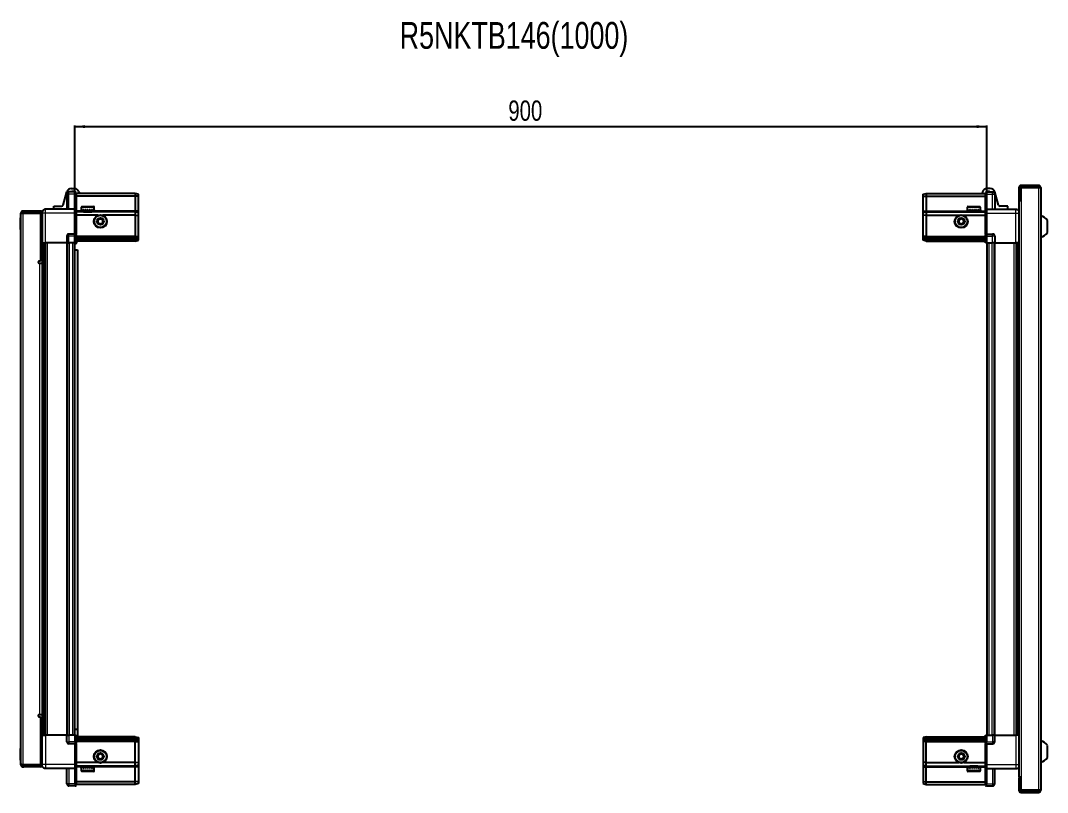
# Model space of a CAD drawing. Header units: millimetres. Extents: x 1256 to 5625, y -75 to 1909.
# Drawn here: x 3003 to 4016, y 1148 to 1909 of the extents above; entities that cross this region are included whole.
import ezdxf

# ---------------------------------------------------------------- set-up
doc = ezdxf.new("R2010")
doc.units = ezdxf.units.MM
doc.layers.add('FORMAT', color=7, linetype='Continuous')
doc.styles.add('SLDTEXTSTYLE0', font='TXT', dxfattribs={"width": 0.75})
doc.dimstyles.new('SLDDIMSTYLE0', dxfattribs={"dimtxt": 20, "dimasz": 10, "dimexe": 0, "dimexo": 0.0625, "dimgap": 5, "dimtad": 2, "dimdec": 1, "dimrnd": 1e-09, "dimzin": 12, "dimdsep": 46, "dimtxsty": 'SLDTEXTSTYLE0', "dimsah": 1, "dimcen": 0.09, "dimadec": 0, "dimazin": 3, "dimtfac": 1, "dimtofl": 0, "dimtmove": 0, "dimatfit": 3, "dimfxl": 0, "dimfrac": 2, "dimtolj": 1, "dimtzin": 12, "dimarcsym": 0})

# ---------------------------------------------------------------- blocks, each defined once
blk = doc.blocks.new('_D_5')
at = {"layer": 'FORMAT'}
for p, q in [((3056.5, 1690.1), (3056.5, 1805.6)), ((3056.5, 1804.6), (3956.5, 1804.6)), ((3956.5, 1690.1), (3956.5, 1805.6))]:
    blk.add_line(p, q, dxfattribs=at)
for points in [[(3056.5, 1804.6), (3066.5, 1803.1), (3066.5, 1806.1)], [(3956.5, 1804.6), (3946.5, 1806.1), (3946.5, 1803.1)]]:
    blk.add_solid(points, dxfattribs=at)
at = {"layer": 'FORMAT', "insert": (3484.3, 1830.4), "char_height": 20, "attachment_point": 1, "style": 'SLDTEXTSTYLE0'}
blk.add_mtext('900', dxfattribs=at)

msp = doc.modelspace()

# ---------------------------------------------------------------- linework, layer by layer
at = {"color": 7, "linetype": 'Continuous', "lineweight": 25}
for p, q in [((3052.93, 1743.6), (3056.15, 1743.6)), ((3960, 1743.6), (3956.77, 1743.6)), ((3988.31, 1744.5), (3988.31, 1732.1)), ((3989.81, 1744.5), (3989.81, 1732.1)), ((3990.31, 1744.5), (4007.71, 1744.5)), ((3990.31, 1731.6), (3990.31, 1744.5)), ((4007.71, 1746.6), (3990.41, 1746.6)), ((4007.71, 1745.1), (3990.41, 1745.1)), ((4007.71, 1745.1), (4007.71, 1746.6)), ((4007.71, 1744.5), (4009.81, 1744.5)), ((4009.81, 1744.5), (4009.81, 1149.7)), ((3044.83, 1727.19), (3048.6, 1740.34)), ((3048.61, 1738.1), (3048.61, 1723.1)), ((3056.61, 1740.1), (3050.61, 1740.1)), ((3056.61, 1740.1), (3056.95, 1740.1)), ((3056.61, 1740.1), (3056.61, 1738.1)), ((3056.61, 1723.3), (3056.61, 1738.1)), ((3056.61, 1723.3), (3056.61, 1738.1)), ((3057.81, 1739.6), (3056.95, 1740.1)), ((3057.81, 1738.1), (3057.81, 1739.6)), ((3116.11, 1738.6), (3057.81, 1738.6)), ((3057.81, 1738.1), (3057.81, 1723.3)), ((3116.11, 1736.1), (3057.81, 1736.1)), ((3060.48, 1740.34), (3060.98, 1738.6)), ((3116.11, 1738.6), (3116.11, 1736.1)), ((3119.11, 1737.8), (3116.11, 1738.6)), ((3116.11, 1736.1), (3116.11, 1721.6)), ((3119.11, 1735.95), (3116.11, 1736.1)), ((3119.11, 1735.95), (3119.11, 1737.8)), ((3119.11, 1721.6), (3119.11, 1735.95)), ((3893.81, 1737.8), (3896.81, 1738.6)), ((3893.81, 1735.95), (3893.81, 1737.8)), ((3893.81, 1735.95), (3896.81, 1736.1)), ((3893.81, 1721.6), (3893.81, 1735.95)), ((3896.81, 1738.6), (3896.81, 1736.1)), ((3896.81, 1738.6), (3955.11, 1738.6)), ((3896.81, 1736.1), (3896.81, 1721.6)), ((3896.81, 1736.1), (3955.11, 1736.1)), ((3952.44, 1740.34), (3951.95, 1738.6)), ((3955.98, 1740.1), (3955.11, 1739.6)), ((3955.11, 1739.6), (3955.11, 1738.1)), ((3955.11, 1723.3), (3955.11, 1738.1)), ((3956.31, 1740.1), (3955.98, 1740.1)), ((3956.31, 1738.1), (3956.31, 1740.1)), ((3956.31, 1740.1), (3962.31, 1740.1)), ((3956.31, 1738.1), (3956.31, 1723.3)), ((3964.31, 1738.1), (3964.31, 1723.1)), ((3968.09, 1727.19), (3964.32, 1740.34)), ((3035.66, 1723.1), (3035.66, 1726.1)), ((3035.66, 1726.1), (3043.39, 1726.1)), ((3056.61, 1723.1), (3056.61, 1723.3)), ((3057.81, 1723.3), (3057.81, 1723.1)), ((3062.61, 1725), (3062.61, 1722.6)), ((3063.41, 1725.8), (3070.58, 1725.8)), ((3070.58, 1725.8), (3074.81, 1725.8)), ((3075.61, 1722.6), (3075.61, 1725)), ((3937.31, 1725), (3937.31, 1722.1)), ((3938.11, 1725.8), (3949.51, 1725.8)), ((3950.31, 1722.1), (3950.31, 1725)), ((3955.11, 1723.1), (3955.11, 1723.3)), ((3956.31, 1723.3), (3956.31, 1723.1)), ((3977.26, 1726.1), (3969.53, 1726.1)), ((3977.26, 1723.1), (3977.26, 1726.1)), ((3988.21, 1731.6), (3988.21, 1162.6)), ((3988.21, 1731.6), (3990.31, 1731.6)), ((3988.31, 1732.1), (3989.81, 1732.1)), ((3003.11, 1714.74), (3002.81, 1714.74)), ((3002.81, 1703.17), (3002.81, 1714.74)), ((3004.61, 1719.25), (3003.11, 1719.25)), ((3003.11, 1718.75), (3003.11, 1719.25)), ((3003.11, 1175.45), (3003.11, 1718.75)), ((3005.21, 1719.85), (3005.21, 1721.35)), ((3005.21, 1721.35), (3006.11, 1721.35)), ((3005.21, 1719.85), (3006.11, 1719.85)), ((3005.21, 1719.35), (3022.61, 1719.35)), ((3006.11, 1719.85), (3006.11, 1721.35)), ((3006.11, 1721.35), (3022.61, 1721.35)), ((3006.11, 1719.85), (3022.61, 1719.85)), ((3022.61, 1719.85), (3022.61, 1721.35)), ((3024.11, 1719.35), (3022.61, 1719.35)), ((3022.61, 1719.35), (3022.61, 1671.85)), ((3024.11, 1719.1), (3024.11, 1690.1)), ((3056.61, 1723.1), (3027.61, 1723.1)), ((3056.61, 1723.1), (3057.81, 1723.1)), ((3056.61, 1719.1), (3056.61, 1723.1)), ((3056.61, 1698.8), (3056.61, 1719.1)), ((3057.81, 1723.1), (3057.81, 1719.1)), ((3116.11, 1720.6), (3057.81, 1720.6)), ((3057.81, 1719.1), (3057.81, 1698.8)), ((3079.11, 1717.1), (3057.81, 1717.1)), ((3062.61, 1722.6), (3062.61, 1722.1)), ((3062.61, 1722.1), (3062.75, 1722.1)), ((3062.94, 1722.6), (3062.75, 1722.6)), ((3062.75, 1722.6), (3062.75, 1722.1)), ((3062.75, 1722.1), (3062.94, 1722.1)), ((3062.94, 1722.6), (3062.94, 1722.1)), ((3062.94, 1722.1), (3063.46, 1722.1)), ((3063.86, 1722.6), (3063.46, 1722.6)), ((3063.46, 1722.6), (3063.46, 1722.1)), ((3063.46, 1722.1), (3063.86, 1722.1)), ((3063.86, 1722.6), (3063.86, 1722.1)), ((3063.86, 1722.1), (3064.73, 1722.1)), ((3064.71, 1722.1), (3064.71, 1722)), ((3064.71, 1722), (3073.51, 1722)), ((3065.31, 1722.6), (3064.73, 1722.6)), ((3064.73, 1722.6), (3064.73, 1722.1)), ((3064.73, 1722.1), (3065.31, 1722.1)), ((3065.11, 1721.6), (3065.8, 1721.12)), ((3065.11, 1721.6), (3070.14, 1721.6)), ((3065.8, 1721.12), (3065.11, 1720.64)), ((3065.11, 1720.64), (3065.11, 1720.6)), ((3065.11, 1720.64), (3070.14, 1720.64)), ((3065.31, 1722.6), (3065.31, 1722.1)), ((3065.31, 1722.1), (3066.43, 1722.1)), ((3065.8, 1721.12), (3069.96, 1721.12)), ((3067.12, 1722.6), (3066.43, 1722.6)), ((3066.43, 1722.6), (3066.43, 1722.1)), ((3066.43, 1722.1), (3067.12, 1722.1)), ((3067.12, 1722.6), (3067.12, 1722.1)), ((3067.12, 1722.1), (3068.39, 1722.1)), ((3069.13, 1722.6), (3068.39, 1722.6)), ((3068.39, 1722.6), (3068.39, 1722.1)), ((3068.39, 1722.1), (3068.63, 1722.1)), ((3068.63, 1722.6), (3068.63, 1722.1)), ((3069.12, 1722.6), (3069.12, 1722.1)), ((3069.12, 1722.1), (3069.13, 1722.1)), ((3069.13, 1722.6), (3069.13, 1722.1)), ((3069.13, 1722.1), (3070.43, 1722.1)), ((3069.96, 1721.12), (3072.42, 1721.12)), ((3070.14, 1721.6), (3073.11, 1721.6)), ((3070.14, 1720.64), (3073.11, 1720.64)), ((3071.14, 1722.6), (3070.43, 1722.6)), ((3070.43, 1722.6), (3070.43, 1722.1)), ((3070.48, 1722.6), (3070.48, 1722.1)), ((3070.48, 1722.1), (3071.14, 1722.1)), ((3071.14, 1722.6), (3071.14, 1722.1)), ((3071.14, 1722.1), (3072.33, 1722.1)), ((3072.95, 1722.6), (3072.33, 1722.6)), ((3072.33, 1722.6), (3072.33, 1722.1)), ((3072.33, 1722.1), (3072.95, 1722.1)), ((3072.42, 1721.12), (3073.11, 1721.6)), ((3073.11, 1720.64), (3072.42, 1721.12)), ((3072.95, 1722.6), (3072.95, 1722.1)), ((3072.95, 1722.1), (3073.92, 1722.1)), ((3073.11, 1720.6), (3073.11, 1720.64)), ((3073.51, 1722), (3073.51, 1722.1)), ((3074.38, 1722.6), (3073.92, 1722.6)), ((3073.92, 1722.6), (3073.92, 1722.1)), ((3073.92, 1722.1), (3074.38, 1722.1)), ((3074.38, 1722.6), (3074.38, 1722.1)), ((3074.38, 1722.1), (3075.03, 1722.1)), ((3075.3, 1722.6), (3075.03, 1722.6)), ((3075.03, 1722.6), (3075.03, 1722.1)), ((3075.03, 1722.1), (3075.3, 1722.1)), ((3075.3, 1722.6), (3075.3, 1722.1)), ((3075.3, 1722.1), (3075.57, 1722.1)), ((3075.61, 1722.6), (3075.57, 1722.6)), ((3075.57, 1722.6), (3075.57, 1722.1)), ((3075.57, 1722.1), (3075.61, 1722.1)), ((3075.61, 1722.6), (3075.61, 1722.1)), ((3116.11, 1717.1), (3084.11, 1717.1)), ((3116.11, 1721.6), (3116.11, 1720.6)), ((3116.11, 1720.6), (3116.11, 1717.1)), ((3119.11, 1719.8), (3116.11, 1720.6)), ((3116.11, 1717.1), (3116.11, 1696.6)), ((3116.11, 1717.1), (3119.11, 1716.77)), ((3119.11, 1719.8), (3119.11, 1721.6)), ((3119.11, 1716.77), (3119.11, 1719.8)), ((3119.11, 1696.6), (3119.11, 1716.77)), ((3893.81, 1719.8), (3893.81, 1721.6)), ((3893.81, 1719.8), (3896.81, 1720.6)), ((3893.81, 1716.77), (3893.81, 1719.8)), ((3896.81, 1717.1), (3893.81, 1716.77)), ((3893.81, 1696.6), (3893.81, 1716.77)), ((3896.81, 1721.6), (3896.81, 1720.6)), ((3896.81, 1720.6), (3896.81, 1717.1)), ((3896.81, 1720.6), (3955.11, 1720.6)), ((3896.81, 1717.1), (3896.81, 1696.6)), ((3896.81, 1717.1), (3928.81, 1717.1)), ((3933.81, 1717.1), (3955.11, 1717.1)), ((3937.31, 1722.1), (3937.35, 1722.1)), ((3937.47, 1722.6), (3937.35, 1722.6)), ((3937.35, 1722.6), (3937.35, 1722.1)), ((3937.35, 1722.1), (3937.47, 1722.1)), ((3937.47, 1722.6), (3937.47, 1722.1)), ((3937.47, 1722.1), (3937.88, 1722.1)), ((3938.22, 1722.6), (3937.88, 1722.6)), ((3937.88, 1722.6), (3937.88, 1722.1)), ((3937.88, 1722.1), (3938.22, 1722.1)), ((3938.22, 1722.6), (3938.22, 1722.1)), ((3938.22, 1722.1), (3938.99, 1722.1)), ((3939.52, 1722.6), (3938.99, 1722.6)), ((3938.99, 1722.6), (3938.99, 1722.1)), ((3938.99, 1722.1), (3939.52, 1722.1)), ((3939.41, 1722.1), (3939.41, 1722)), ((3939.41, 1722), (3948.21, 1722)), ((3939.52, 1722.6), (3939.52, 1722.1)), ((3939.52, 1722.1), (3940.57, 1722.1)), ((3939.81, 1721.6), (3940.5, 1721.12)), ((3939.81, 1721.6), (3947.81, 1721.6)), ((3940.5, 1721.12), (3939.81, 1720.64)), ((3939.81, 1720.64), (3939.81, 1720.6)), ((3939.81, 1720.64), (3947.81, 1720.64)), ((3940.5, 1721.12), (3947.12, 1721.12)), ((3941.23, 1722.6), (3940.57, 1722.6)), ((3940.57, 1722.6), (3940.57, 1722.1)), ((3940.57, 1722.1), (3941.23, 1722.1)), ((3941.23, 1722.6), (3941.23, 1722.1)), ((3941.23, 1722.1), (3942.47, 1722.1)), ((3943.2, 1722.6), (3942.47, 1722.6)), ((3942.47, 1722.6), (3942.47, 1722.1)), ((3942.47, 1722.1), (3942.91, 1722.1)), ((3942.91, 1722.6), (3942.91, 1722.1)), ((3943.2, 1722.6), (3943.2, 1722.1)), ((3943.2, 1722.1), (3944.5, 1722.1)), ((3945.23, 1722.6), (3944.5, 1722.6)), ((3944.5, 1722.6), (3944.5, 1722.1)), ((3944.77, 1722.6), (3944.77, 1722.1)), ((3944.77, 1722.1), (3945.23, 1722.1)), ((3945.23, 1722.6), (3945.23, 1722.1)), ((3945.23, 1722.1), (3946.47, 1722.1)), ((3947.12, 1722.6), (3946.47, 1722.6)), ((3946.47, 1722.6), (3946.47, 1722.1)), ((3946.47, 1722.1), (3947.12, 1722.1)), ((3947.12, 1722.6), (3947.12, 1722.1)), ((3947.12, 1722.1), (3948.17, 1722.1)), ((3947.12, 1721.12), (3947.81, 1721.6)), ((3947.81, 1720.64), (3947.12, 1721.12)), ((3947.81, 1720.6), (3947.81, 1720.64)), ((3948.69, 1722.6), (3948.17, 1722.6)), ((3948.17, 1722.6), (3948.17, 1722.1)), ((3948.17, 1722.1), (3948.69, 1722.1)), ((3948.21, 1722), (3948.21, 1722.1)), ((3948.69, 1722.6), (3948.69, 1722.1)), ((3948.69, 1722.1), (3949.45, 1722.1)), ((3949.78, 1722.6), (3949.45, 1722.6)), ((3949.45, 1722.6), (3949.45, 1722.1)), ((3949.45, 1722.1), (3949.78, 1722.1)), ((3949.78, 1722.6), (3949.78, 1722.1)), ((3949.78, 1722.1), (3950.17, 1722.1)), ((3950.28, 1722.6), (3950.17, 1722.6)), ((3950.17, 1722.6), (3950.17, 1722.1)), ((3950.17, 1722.1), (3950.28, 1722.1)), ((3950.28, 1722.6), (3950.28, 1722.1)), ((3950.28, 1722.1), (3950.31, 1722.1)), ((3956.31, 1723.1), (3955.11, 1723.1)), ((3955.11, 1719.1), (3955.11, 1723.1)), ((3955.11, 1698.8), (3955.11, 1719.1)), ((3956.31, 1723.1), (3956.31, 1719.1)), ((3956.31, 1723.1), (3985.31, 1723.1)), ((3956.31, 1719.1), (3956.31, 1698.8)), ((3002.81, 1703.17), (3003.11, 1703.17)), ((4016.41, 1700.1), (4016.41, 1712.1)), ((3022.61, 1692.85), (3024.11, 1692.85)), ((3048.61, 1696.6), (3048.61, 1690.1)), ((3056.61, 1698.6), (3050.61, 1698.6)), ((3056.61, 1698.6), (3056.61, 1698.8)), ((3056.61, 1698.6), (3056.61, 1696.6)), ((3056.61, 1698.6), (3057.81, 1698.6)), ((3056.61, 1690.1), (3056.61, 1696.6)), ((3056.61, 1690.1), (3056.61, 1696.6)), ((3056.95, 1690.1), (3056.95, 1696.6)), ((3057.81, 1698.8), (3057.81, 1698.6)), ((3057.81, 1697.93), (3057.81, 1698.6)), ((3057.81, 1697.93), (3057.81, 1690.1)), ((3116.11, 1695.6), (3057.81, 1695.6)), ((3116.11, 1694.6), (3057.81, 1694.6)), ((3116.11, 1693.1), (3057.81, 1693.1)), ((3116.11, 1696.6), (3116.11, 1695.6)), ((3116.11, 1695.6), (3116.11, 1694.6)), ((3116.11, 1695.6), (3119.11, 1694.8)), ((3116.11, 1694.6), (3116.11, 1693.1)), ((3116.11, 1694.6), (3119.11, 1694.06)), ((3116.11, 1693.1), (3119.11, 1693.56)), ((3116.11, 1693.1), (3116.11, 1691.6)), ((3119.11, 1694.8), (3119.11, 1696.6)), ((3119.11, 1694.06), (3119.11, 1694.8)), ((3119.11, 1693.56), (3119.11, 1694.06)), ((3119.11, 1692.41), (3119.11, 1693.56)), ((3893.81, 1694.8), (3893.81, 1696.6)), ((3896.81, 1695.6), (3893.81, 1694.8)), ((3893.81, 1694.06), (3893.81, 1694.8)), ((3896.81, 1694.6), (3893.81, 1694.06)), ((3893.81, 1693.56), (3893.81, 1694.06)), ((3896.81, 1693.1), (3893.81, 1693.56)), ((3893.81, 1692.41), (3893.81, 1693.56)), ((3896.81, 1696.6), (3896.81, 1695.6)), ((3896.81, 1695.6), (3896.81, 1694.6)), ((3896.81, 1695.6), (3955.11, 1695.6)), ((3896.81, 1694.6), (3955.11, 1694.6)), ((3896.81, 1694.6), (3896.81, 1693.1)), ((3896.81, 1693.1), (3955.11, 1693.1)), ((3896.81, 1693.1), (3896.81, 1691.6)), ((3955.11, 1698.6), (3955.11, 1698.8)), ((3956.31, 1698.6), (3955.11, 1698.6)), ((3955.11, 1698.6), (3955.11, 1697.93)), ((3955.11, 1690.1), (3955.11, 1697.93)), ((3955.98, 1696.6), (3955.98, 1690.1)), ((3956.31, 1698.8), (3956.31, 1698.6)), ((3956.31, 1696.6), (3956.31, 1698.6)), ((3956.31, 1696.6), (3956.31, 1698.6)), ((3956.31, 1698.6), (3962.31, 1698.6)), ((3956.31, 1696.6), (3956.31, 1690.1)), ((3964.31, 1696.6), (3964.31, 1690.1)), ((3024.11, 1690.1), (3022.61, 1690.1)), ((3024.76, 1204.1), (3024.76, 1690.1)), ((3026.55, 1690.1), (3026.55, 1204.1)), ((3026.59, 1690.1), (3026.59, 1204.1)), ((3048.61, 1690.1), (3027.61, 1690.1)), ((3048.61, 1690.1), (3050.61, 1690.1)), ((3049.26, 1204.1), (3049.26, 1690.1)), ((3056.61, 1690.1), (3050.61, 1690.1)), ((3056.46, 1204.1), (3056.46, 1690.1)), ((3056.46, 1683.1), (3058.96, 1683.1)), ((3056.61, 1690.1), (3056.95, 1690.1)), ((3056.61, 1690.1), (3056.61, 1690.1)), ((3057.81, 1690.1), (3056.95, 1690.1)), ((3056.95, 1690.1), (3056.95, 1690.1)), ((3116.11, 1691.6), (3057.81, 1691.6)), ((3058.96, 1683.1), (3058.96, 1209.6)), ((3116.11, 1691.6), (3119.11, 1692.41)), ((3896.81, 1691.6), (3893.81, 1692.41)), ((3896.81, 1691.6), (3955.11, 1691.6)), ((3955.98, 1690.1), (3955.11, 1690.1)), ((3956.31, 1690.1), (3955.98, 1690.1)), ((3956.31, 1690.1), (3962.31, 1690.1)), ((3956.46, 1690.1), (3956.46, 1204.1)), ((3964.31, 1690.1), (3962.31, 1690.1)), ((3963.66, 1690.1), (3963.66, 1204.1)), ((3964.31, 1690.1), (3985.31, 1690.1)), ((3986.33, 1204.1), (3986.33, 1690.1)), ((3986.37, 1204.1), (3986.37, 1690.1)), ((3988.16, 1690.1), (3988.16, 1204.1)), ((3022.61, 1671.85), (3021.26, 1671.85)), ((3021.26, 1669.85), (3022.01, 1669.85)), ((3022.01, 1669.85), (3024.11, 1669.85)), ((3024.11, 1669.85), (3024.11, 1224.35)), ((3022.01, 1224.35), (3021.26, 1224.35)), ((3021.26, 1222.35), (3022.61, 1222.35)), ((3024.11, 1224.35), (3022.01, 1224.35)), ((3022.61, 1222.35), (3022.61, 1174.85)), ((3058.96, 1209.6), (3056.46, 1209.6)), ((3058.96, 1209.6), (3058.96, 1202.6)), ((3024.11, 1204.1), (3022.61, 1204.1)), ((3024.11, 1201.35), (3022.61, 1201.35)), ((3024.11, 1175.1), (3024.11, 1204.1)), ((3048.61, 1204.1), (3027.61, 1204.1)), ((3048.61, 1197.6), (3048.61, 1204.1)), ((3048.61, 1204.1), (3050.61, 1204.1)), ((3056.61, 1204.1), (3050.61, 1204.1)), ((3056.61, 1204.1), (3056.95, 1204.1)), ((3056.61, 1197.6), (3056.61, 1204.1)), ((3056.61, 1197.6), (3056.61, 1195.6)), ((3056.61, 1197.6), (3056.61, 1195.6)), ((3056.95, 1197.6), (3056.95, 1204.1)), ((3056.95, 1204.1), (3057.81, 1204.1)), ((3057.81, 1204.1), (3057.81, 1196.28)), ((3116.11, 1202.6), (3057.81, 1202.6)), ((3116.11, 1201.1), (3057.81, 1201.1)), ((3116.11, 1199.6), (3057.81, 1199.6)), ((3116.11, 1198.6), (3057.81, 1198.6)), ((3057.81, 1195.6), (3057.81, 1196.28)), ((3116.11, 1201.1), (3116.11, 1202.6)), ((3116.11, 1202.6), (3119.11, 1201.8)), ((3116.11, 1199.6), (3116.11, 1201.1)), ((3116.11, 1201.1), (3119.11, 1200.65)), ((3116.11, 1199.6), (3119.11, 1200.15)), ((3116.11, 1198.6), (3116.11, 1199.6)), ((3116.11, 1198.6), (3119.11, 1199.41)), ((3116.11, 1197.6), (3116.11, 1198.6)), ((3116.11, 1177.1), (3116.11, 1197.6)), ((3119.11, 1201.8), (3119.11, 1200.65)), ((3119.11, 1200.65), (3119.11, 1200.15)), ((3119.11, 1200.15), (3119.11, 1199.41)), ((3119.11, 1199.41), (3119.11, 1197.6)), ((3119.11, 1197.6), (3119.11, 1177.44)), ((3896.81, 1202.6), (3893.81, 1201.8)), ((3893.81, 1201.8), (3893.81, 1200.65)), ((3896.81, 1201.1), (3893.81, 1200.65)), ((3893.81, 1200.65), (3893.81, 1200.15)), ((3896.81, 1199.6), (3893.81, 1200.15)), ((3893.81, 1200.15), (3893.81, 1199.41)), ((3896.81, 1198.6), (3893.81, 1199.41)), ((3893.81, 1199.41), (3893.81, 1197.6)), ((3893.81, 1197.6), (3893.81, 1177.44)), ((3896.81, 1201.1), (3896.81, 1202.6)), ((3896.81, 1202.6), (3955.11, 1202.6)), ((3896.81, 1199.6), (3896.81, 1201.1)), ((3896.81, 1201.1), (3955.11, 1201.1)), ((3896.81, 1199.6), (3955.11, 1199.6)), ((3896.81, 1198.6), (3896.81, 1199.6)), ((3896.81, 1198.6), (3955.11, 1198.6)), ((3896.81, 1197.6), (3896.81, 1198.6)), ((3896.81, 1177.1), (3896.81, 1197.6)), ((3955.11, 1196.28), (3955.11, 1204.1)), ((3955.11, 1204.1), (3955.98, 1204.1)), ((3955.11, 1196.28), (3955.11, 1195.6)), ((3955.98, 1204.1), (3955.98, 1204.1)), ((3955.98, 1204.1), (3955.98, 1197.6)), ((3956.31, 1204.1), (3955.98, 1204.1)), ((3956.31, 1204.1), (3956.31, 1197.6)), ((3956.31, 1204.1), (3956.31, 1204.1)), ((3956.31, 1204.1), (3962.31, 1204.1)), ((3956.31, 1204.1), (3956.31, 1197.6)), ((3956.31, 1195.6), (3956.31, 1197.6)), ((3964.31, 1204.1), (3962.31, 1204.1)), ((3964.31, 1197.6), (3964.31, 1204.1)), ((3964.31, 1204.1), (3985.31, 1204.1)), ((3003.11, 1191.04), (3002.81, 1191.04)), ((3002.81, 1181.36), (3002.81, 1191.04)), ((3056.61, 1195.6), (3050.61, 1195.6)), ((3056.61, 1195.6), (3057.81, 1195.6)), ((3056.61, 1195.4), (3056.61, 1195.6)), ((3056.61, 1175.1), (3056.61, 1195.4)), ((3057.81, 1195.6), (3057.81, 1195.4)), ((3057.81, 1195.4), (3057.81, 1175.1)), ((3956.31, 1195.6), (3955.11, 1195.6)), ((3955.11, 1195.4), (3955.11, 1195.6)), ((3955.11, 1175.1), (3955.11, 1195.4)), ((3956.31, 1195.6), (3956.31, 1195.4)), ((3956.31, 1195.6), (3962.31, 1195.6)), ((3956.31, 1195.4), (3956.31, 1175.1)), ((4016.41, 1182.1), (4016.41, 1194.1)), ((3002.81, 1179.47), (3002.81, 1181.36)), ((3002.81, 1179.47), (3003.11, 1179.47)), ((3079.11, 1177.1), (3057.81, 1177.1)), ((3116.11, 1177.1), (3084.11, 1177.1)), ((3116.11, 1177.1), (3119.11, 1177.44)), ((3116.11, 1173.6), (3116.11, 1177.1)), ((3119.11, 1177.44), (3119.11, 1174.41)), ((3896.81, 1177.1), (3893.81, 1177.44)), ((3893.81, 1177.44), (3893.81, 1174.41)), ((3896.81, 1177.1), (3928.81, 1177.1)), ((3896.81, 1173.6), (3896.81, 1177.1)), ((3933.81, 1177.1), (3955.11, 1177.1)), ((3003.11, 1174.95), (3003.11, 1175.45)), ((3004.61, 1174.95), (3003.11, 1174.95)), ((3022.61, 1174.85), (3005.21, 1174.85)), ((3005.21, 1174.35), (3005.21, 1172.85)), ((3005.21, 1174.35), (3006.11, 1174.35)), ((3005.21, 1172.85), (3006.11, 1172.85)), ((3006.11, 1174.35), (3006.11, 1172.85)), ((3022.61, 1174.35), (3006.11, 1174.35)), ((3022.61, 1172.85), (3006.11, 1172.85)), ((3022.61, 1174.85), (3024.11, 1174.85)), ((3022.61, 1174.35), (3022.61, 1172.85)), ((3056.61, 1171.1), (3027.61, 1171.1)), ((3048.61, 1156.1), (3048.61, 1171.1)), ((3056.61, 1171.1), (3056.61, 1175.1)), ((3056.61, 1171.1), (3057.81, 1171.1)), ((3056.61, 1170.9), (3056.61, 1171.1)), ((3056.61, 1156.1), (3056.61, 1170.9)), ((3057.81, 1175.1), (3057.81, 1171.1)), ((3116.11, 1173.6), (3057.81, 1173.6)), ((3057.81, 1171.1), (3057.81, 1170.9)), ((3057.81, 1170.9), (3057.81, 1156.1)), ((3062.61, 1172.1), (3062.61, 1169.2)), ((3062.71, 1172.1), (3062.61, 1172.1)), ((3062.71, 1171.6), (3062.71, 1172.1)), ((3062.87, 1172.1), (3062.71, 1172.1)), ((3062.71, 1171.6), (3062.87, 1171.6)), ((3062.87, 1171.6), (3062.87, 1172.1)), ((3063.36, 1172.1), (3062.87, 1172.1)), ((3063.36, 1171.6), (3063.36, 1172.1)), ((3063.75, 1172.1), (3063.36, 1172.1)), ((3063.36, 1171.6), (3063.75, 1171.6)), ((3063.56, 1168.4), (3063.41, 1168.4)), ((3074.81, 1168.4), (3063.56, 1168.4)), ((3063.75, 1171.6), (3063.75, 1172.1)), ((3064.58, 1172.1), (3063.75, 1172.1)), ((3064.58, 1171.6), (3064.58, 1172.1)), ((3065.14, 1172.1), (3064.58, 1172.1)), ((3064.58, 1171.6), (3065.14, 1171.6)), ((3064.71, 1172.2), (3064.71, 1172.1)), ((3070.11, 1172.2), (3064.71, 1172.2)), ((3065.11, 1173.6), (3065.11, 1173.57)), ((3065.11, 1173.57), (3065.8, 1173.09)), ((3065.22, 1173.57), (3065.11, 1173.57)), ((3065.8, 1173.09), (3065.11, 1172.6)), ((3065.22, 1172.6), (3065.11, 1172.6)), ((3065.14, 1171.6), (3065.14, 1172.1)), ((3066.25, 1172.1), (3065.14, 1172.1)), ((3073.11, 1173.57), (3065.22, 1173.57)), ((3073.11, 1172.6), (3065.22, 1172.6)), ((3065.89, 1173.09), (3065.8, 1173.09)), ((3072.42, 1173.09), (3065.89, 1173.09)), ((3066.25, 1171.6), (3066.25, 1172.1)), ((3066.93, 1172.1), (3066.25, 1172.1)), ((3066.25, 1171.6), (3066.93, 1171.6)), ((3066.93, 1171.6), (3066.93, 1172.1)), ((3068.19, 1172.1), (3066.93, 1172.1)), ((3068.19, 1171.6), (3068.19, 1172.1)), ((3068.49, 1172.1), (3068.19, 1172.1)), ((3068.19, 1171.6), (3068.93, 1171.6)), ((3068.49, 1171.6), (3068.49, 1172.1)), ((3068.93, 1171.6), (3068.93, 1172.1)), ((3070.22, 1172.1), (3068.93, 1172.1)), ((3073.51, 1172.2), (3070.11, 1172.2)), ((3070.22, 1171.6), (3070.22, 1172.1)), ((3070.22, 1171.6), (3070.94, 1171.6)), ((3070.35, 1171.6), (3070.35, 1172.1)), ((3070.94, 1172.1), (3070.35, 1172.1)), ((3070.94, 1171.6), (3070.94, 1172.1)), ((3072.15, 1172.1), (3070.94, 1172.1)), ((3072.15, 1171.6), (3072.15, 1172.1)), ((3072.78, 1172.1), (3072.15, 1172.1)), ((3072.15, 1171.6), (3072.78, 1171.6)), ((3072.42, 1173.09), (3073.11, 1173.57)), ((3073.11, 1172.6), (3072.42, 1173.09)), ((3072.78, 1171.6), (3072.78, 1172.1)), ((3073.78, 1172.1), (3072.78, 1172.1)), ((3073.11, 1173.57), (3073.11, 1173.6)), ((3073.51, 1172.1), (3073.51, 1172.2)), ((3073.78, 1171.6), (3073.78, 1172.1)), ((3074.26, 1172.1), (3073.78, 1172.1)), ((3073.78, 1171.6), (3074.26, 1171.6)), ((3074.26, 1171.6), (3074.26, 1172.1)), ((3074.95, 1172.1), (3074.26, 1172.1)), ((3074.95, 1171.6), (3074.95, 1172.1)), ((3075.23, 1172.1), (3074.95, 1172.1)), ((3074.95, 1171.6), (3075.23, 1171.6)), ((3075.23, 1171.6), (3075.23, 1172.1)), ((3075.55, 1172.1), (3075.23, 1172.1)), ((3075.55, 1171.6), (3075.55, 1172.1)), ((3075.61, 1172.1), (3075.55, 1172.1)), ((3075.55, 1171.6), (3075.61, 1171.6)), ((3075.61, 1169.2), (3075.61, 1172.1)), ((3075.61, 1171.6), (3075.61, 1172.1)), ((3075.61, 1172.1), (3075.61, 1172.1)), ((3119.11, 1174.41), (3116.11, 1173.6)), ((3116.11, 1172.6), (3116.11, 1173.6)), ((3116.11, 1158.1), (3116.11, 1172.6)), ((3119.11, 1174.41), (3119.11, 1172.6)), ((3119.11, 1172.6), (3119.11, 1158.26)), ((3893.81, 1174.41), (3896.81, 1173.6)), ((3893.81, 1174.41), (3893.81, 1172.6)), ((3893.81, 1172.6), (3893.81, 1158.26)), ((3896.81, 1173.6), (3955.11, 1173.6)), ((3896.81, 1172.6), (3896.81, 1173.6)), ((3896.81, 1158.1), (3896.81, 1172.6)), ((3937.31, 1172.1), (3937.31, 1169.2)), ((3937.33, 1172.1), (3937.31, 1172.1)), ((3937.33, 1171.6), (3937.33, 1172.1)), ((3937.43, 1172.1), (3937.33, 1172.1)), ((3937.33, 1171.6), (3937.43, 1171.6)), ((3937.43, 1171.6), (3937.43, 1172.1)), ((3937.8, 1172.1), (3937.43, 1172.1)), ((3937.8, 1171.6), (3937.8, 1172.1)), ((3938.12, 1172.1), (3937.8, 1172.1)), ((3937.8, 1171.6), (3938.12, 1171.6)), ((3949.51, 1168.4), (3938.11, 1168.4)), ((3938.12, 1171.6), (3938.12, 1172.1)), ((3938.86, 1172.1), (3938.12, 1172.1)), ((3938.86, 1171.6), (3938.86, 1172.1)), ((3939.37, 1172.1), (3938.86, 1172.1)), ((3938.86, 1171.6), (3939.37, 1171.6)), ((3939.37, 1171.6), (3939.37, 1172.1)), ((3940.4, 1172.1), (3939.37, 1172.1)), ((3939.41, 1172.2), (3939.41, 1172.1)), ((3948.21, 1172.2), (3939.41, 1172.2)), ((3939.81, 1173.6), (3939.81, 1173.57)), ((3939.81, 1173.57), (3940.5, 1173.09)), ((3947.81, 1173.57), (3939.81, 1173.57)), ((3940.5, 1173.09), (3939.81, 1172.6)), ((3947.81, 1172.6), (3939.81, 1172.6)), ((3940.4, 1171.6), (3940.4, 1172.1)), ((3941.05, 1172.1), (3940.4, 1172.1)), ((3940.4, 1171.6), (3941.05, 1171.6)), ((3947.12, 1173.09), (3940.5, 1173.09)), ((3941.05, 1171.6), (3941.05, 1172.1)), ((3942.28, 1172.1), (3941.05, 1172.1)), ((3942.28, 1171.6), (3942.28, 1172.1)), ((3942.77, 1172.1), (3942.28, 1172.1)), ((3942.28, 1171.6), (3943, 1171.6)), ((3942.77, 1171.6), (3942.77, 1172.1)), ((3943, 1171.6), (3943, 1172.1)), ((3944.3, 1172.1), (3943, 1172.1)), ((3944.3, 1171.6), (3944.3, 1172.1)), ((3944.3, 1171.6), (3945.04, 1171.6)), ((3944.64, 1171.6), (3944.64, 1172.1)), ((3945.04, 1172.1), (3944.64, 1172.1)), ((3945.04, 1171.6), (3945.04, 1172.1)), ((3946.28, 1172.1), (3945.04, 1172.1)), ((3946.28, 1171.6), (3946.28, 1172.1)), ((3946.95, 1172.1), (3946.28, 1172.1)), ((3946.28, 1171.6), (3946.95, 1171.6)), ((3946.95, 1171.6), (3946.95, 1172.1)), ((3948.02, 1172.1), (3946.95, 1172.1)), ((3947.12, 1173.09), (3947.81, 1173.57)), ((3947.81, 1172.6), (3947.12, 1173.09)), ((3947.81, 1173.57), (3947.81, 1173.6)), ((3948.02, 1171.6), (3948.02, 1172.1)), ((3948.55, 1172.1), (3948.02, 1172.1)), ((3948.02, 1171.6), (3948.55, 1171.6)), ((3948.21, 1172.1), (3948.21, 1172.2)), ((3948.55, 1171.6), (3948.55, 1172.1)), ((3949.34, 1172.1), (3948.55, 1172.1)), ((3949.34, 1171.6), (3949.34, 1172.1)), ((3949.7, 1172.1), (3949.34, 1172.1)), ((3949.34, 1171.6), (3949.7, 1171.6)), ((3949.7, 1171.6), (3949.7, 1172.1)), ((3950.13, 1172.1), (3949.7, 1172.1)), ((3950.13, 1171.6), (3950.13, 1172.1)), ((3950.26, 1172.1), (3950.13, 1172.1)), ((3950.13, 1171.6), (3950.26, 1171.6)), ((3950.26, 1171.6), (3950.26, 1172.1)), ((3950.31, 1172.1), (3950.26, 1172.1)), ((3950.31, 1169.2), (3950.31, 1172.1)), ((3955.11, 1171.1), (3955.11, 1175.1)), ((3956.31, 1171.1), (3955.11, 1171.1)), ((3955.11, 1170.9), (3955.11, 1171.1)), ((3955.11, 1156.1), (3955.11, 1170.9)), ((3956.31, 1175.1), (3956.31, 1171.1)), ((3956.31, 1171.1), (3956.31, 1170.9)), ((3956.31, 1171.1), (3985.31, 1171.1)), ((3956.31, 1170.9), (3956.31, 1156.1)), ((3956.31, 1170.9), (3956.31, 1156.1)), ((3964.31, 1156.1), (3964.31, 1171.1)), ((3056.61, 1156.1), (3056.61, 1154.1)), ((3116.11, 1158.1), (3057.81, 1158.1)), ((3057.81, 1154.6), (3057.81, 1156.1)), ((3116.11, 1155.6), (3057.81, 1155.6)), ((3119.11, 1158.26), (3116.11, 1158.1)), ((3116.11, 1155.6), (3116.11, 1158.1)), ((3119.11, 1156.41), (3116.11, 1155.6)), ((3119.11, 1158.26), (3119.11, 1156.41)), ((3893.81, 1158.26), (3896.81, 1158.1)), ((3893.81, 1158.26), (3893.81, 1156.41)), ((3893.81, 1156.41), (3896.81, 1155.6)), ((3896.81, 1158.1), (3955.11, 1158.1)), ((3896.81, 1155.6), (3896.81, 1158.1)), ((3896.81, 1155.6), (3955.11, 1155.6)), ((3955.11, 1156.1), (3955.11, 1154.6)), ((3956.31, 1154.1), (3956.31, 1156.1)), ((3990.31, 1162.6), (3988.21, 1162.6)), ((3988.31, 1162.1), (3989.81, 1162.1)), ((3988.31, 1162.1), (3988.31, 1149.7)), ((3989.81, 1162.1), (3989.81, 1149.7)), ((3990.31, 1149.7), (3990.31, 1162.6)), ((3056.61, 1154.1), (3050.61, 1154.1)), ((3056.61, 1154.1), (3056.95, 1154.1)), ((3056.61, 1154.1), (3056.95, 1154.1)), ((3056.61, 1154.1), (3056.61, 1154.1)), ((3056.95, 1154.1), (3057.81, 1154.6)), ((3056.95, 1154.1), (3057.81, 1154.6)), ((3955.11, 1154.6), (3955.98, 1154.1)), ((3956.31, 1154.1), (3955.98, 1154.1)), ((3956.31, 1154.1), (3962.31, 1154.1)), ((4007.71, 1149.7), (3990.31, 1149.7)), ((3990.41, 1149.1), (4007.71, 1149.1)), ((3990.41, 1147.6), (4007.71, 1147.6)), ((4009.81, 1149.7), (4007.71, 1149.7)), ((4007.71, 1149.1), (4007.71, 1147.6))]:
    msp.add_line(p, q, dxfattribs=at)
at = {"color": 8, "linetype": 'Continuous', "lineweight": 18}
for p, q in [((3989.81, 1744.5), (3988.31, 1744.5)), ((3990.41, 1745.1), (3990.41, 1746.6)), ((4007.71, 1744.5), (4007.71, 1149.7)), ((3050.61, 1738.1), (3048.61, 1738.1)), ((3050.61, 1738.1), (3050.61, 1740.1)), ((3050.61, 1723.1), (3050.61, 1738.1)), ((3056.61, 1738.1), (3050.61, 1738.1)), ((3056.61, 1738.1), (3057.81, 1738.1)), ((3956.31, 1738.1), (3955.11, 1738.1)), ((3956.31, 1738.1), (3962.31, 1738.1)), ((3962.31, 1738.1), (3962.31, 1740.1)), ((3962.31, 1723.1), (3962.31, 1738.1)), ((3962.31, 1738.1), (3964.31, 1738.1)), ((3056.61, 1723.3), (3057.81, 1723.3)), ((3062.61, 1725), (3070.78, 1725)), ((3070.78, 1725), (3075.61, 1725)), ((3937.31, 1725), (3950.31, 1725)), ((3955.11, 1723.3), (3956.31, 1723.3)), ((3990.31, 1731.6), (3990.31, 1162.6)), ((3005.21, 1719.35), (3005.21, 1174.85)), ((3027.61, 1690.1), (3027.61, 1719.1)), ((3056.61, 1719.1), (3027.61, 1719.1)), ((3056.61, 1719.1), (3057.81, 1719.1)), ((3065.11, 1721.6), (3057.81, 1721.6)), ((3116.11, 1721.6), (3073.11, 1721.6)), ((3119.11, 1721.6), (3116.11, 1721.6)), ((3893.81, 1721.6), (3896.81, 1721.6)), ((3896.81, 1721.6), (3939.81, 1721.6)), ((3947.81, 1721.6), (3955.11, 1721.6)), ((3956.31, 1719.1), (3955.11, 1719.1)), ((3956.31, 1719.1), (3985.31, 1719.1)), ((3985.31, 1690.1), (3985.31, 1719.1)), ((3048.61, 1696.6), (3050.61, 1696.6)), ((3050.61, 1696.6), (3050.61, 1698.6)), ((3050.61, 1690.1), (3050.61, 1696.6)), ((3056.61, 1696.6), (3050.61, 1696.6)), ((3056.61, 1698.8), (3057.81, 1698.8)), ((3056.61, 1696.6), (3056.95, 1696.6)), ((3116.11, 1696.6), (3057.81, 1696.6)), ((3116.11, 1696.6), (3119.11, 1696.6)), ((3896.81, 1696.6), (3893.81, 1696.6)), ((3896.81, 1696.6), (3955.11, 1696.6)), ((3955.11, 1698.8), (3956.31, 1698.8)), ((3956.31, 1696.6), (3955.98, 1696.6)), ((3956.31, 1696.6), (3962.31, 1696.6)), ((3962.31, 1696.6), (3962.31, 1698.6)), ((3964.31, 1696.6), (3962.31, 1696.6)), ((3962.31, 1690.1), (3962.31, 1696.6)), ((3024.11, 1669.85), (3024.11, 1690.1)), ((3025.35, 1690.1), (3025.35, 1204.1)), ((3027.79, 1204.1), (3027.79, 1690.1)), ((3029.21, 1690.1), (3029.21, 1204.1)), ((3048.61, 1204.1), (3048.61, 1690.1)), ((3051.26, 1204.1), (3051.26, 1690.1)), ((3054.46, 1204.1), (3054.46, 1690.1)), ((3056.61, 1690.1), (3056.95, 1690.1)), ((3958.46, 1690.1), (3958.46, 1204.1)), ((3961.66, 1690.1), (3961.66, 1204.1)), ((3964.31, 1690.1), (3964.31, 1204.1)), ((3983.71, 1204.1), (3983.71, 1690.1)), ((3985.13, 1690.1), (3985.13, 1204.1)), ((3987.58, 1204.1), (3987.58, 1690.1)), ((3022.01, 1224.35), (3022.01, 1669.85)), ((3024.11, 1204.1), (3024.11, 1224.35)), ((3027.61, 1204.1), (3027.61, 1175.1)), ((3048.61, 1197.6), (3050.61, 1197.6)), ((3050.61, 1204.1), (3050.61, 1197.6)), ((3050.61, 1197.6), (3050.61, 1195.6)), ((3056.61, 1197.6), (3050.61, 1197.6)), ((3056.61, 1197.6), (3056.95, 1197.6)), ((3116.11, 1197.6), (3057.81, 1197.6)), ((3116.11, 1197.6), (3119.11, 1197.6)), ((3896.81, 1197.6), (3893.81, 1197.6)), ((3896.81, 1197.6), (3955.11, 1197.6)), ((3956.31, 1204.1), (3955.98, 1204.1)), ((3956.31, 1197.6), (3955.98, 1197.6)), ((3956.31, 1197.6), (3962.31, 1197.6)), ((3962.31, 1204.1), (3962.31, 1197.6)), ((3964.31, 1197.6), (3962.31, 1197.6)), ((3962.31, 1197.6), (3962.31, 1195.6)), ((3985.31, 1204.1), (3985.31, 1175.1)), ((3057.81, 1195.4), (3056.61, 1195.4)), ((3956.31, 1195.4), (3955.11, 1195.4)), ((3056.61, 1175.1), (3027.61, 1175.1)), ((3050.61, 1171.1), (3050.61, 1156.1)), ((3056.61, 1175.1), (3057.81, 1175.1)), ((3057.81, 1170.9), (3056.61, 1170.9)), ((3065.11, 1172.6), (3057.81, 1172.6)), ((3062.78, 1169.2), (3062.61, 1169.2)), ((3075.61, 1169.2), (3062.78, 1169.2)), ((3116.11, 1172.6), (3073.11, 1172.6)), ((3119.11, 1172.6), (3116.11, 1172.6)), ((3893.81, 1172.6), (3896.81, 1172.6)), ((3896.81, 1172.6), (3939.81, 1172.6)), ((3950.31, 1169.2), (3937.31, 1169.2)), ((3947.81, 1172.6), (3955.11, 1172.6)), ((3956.31, 1175.1), (3955.11, 1175.1)), ((3956.31, 1170.9), (3955.11, 1170.9)), ((3956.31, 1175.1), (3985.31, 1175.1)), ((3962.31, 1171.1), (3962.31, 1156.1)), ((3050.61, 1156.1), (3048.61, 1156.1)), ((3056.61, 1156.1), (3050.61, 1156.1)), ((3050.61, 1156.1), (3050.61, 1154.1)), ((3056.61, 1156.1), (3057.81, 1156.1)), ((3956.31, 1156.1), (3955.11, 1156.1)), ((3956.31, 1156.1), (3962.31, 1156.1)), ((3962.31, 1156.1), (3964.31, 1156.1)), ((3962.31, 1156.1), (3962.31, 1154.1)), ((3989.81, 1149.7), (3988.31, 1149.7)), ((3990.41, 1149.1), (3990.41, 1147.6))]:
    msp.add_line(p, q, dxfattribs=at)
at = {"color": 7, "linetype": 'Continuous', "lineweight": 25}
for centre, radius in [((3081.61, 1711.1), 6.5), ((3081.61, 1711.1), 3.46), ((3931.31, 1711.1), 6.5), ((3931.31, 1711.1), 3.46), ((3081.61, 1183.1), 6.5), ((3081.61, 1183.1), 3.46), ((3931.31, 1183.1), 6.5), ((3931.31, 1183.1), 3.46)]:
    msp.add_circle(centre, radius, dxfattribs=at)
at = {"color": 8, "linetype": 'Continuous', "lineweight": 18}
for centre in [(3081.61, 1711.1), (3931.31, 1711.1), (3081.61, 1183.1), (3931.31, 1183.1)]:
    msp.add_circle(centre, 5.7, dxfattribs=at)
at = {"color": 7, "linetype": 'Continuous', "lineweight": 25}
for centre, radius, start, end in [((3052.93, 1739.1), 4.5, 90, 164), ((3056.15, 1739.1), 4.5, 16, 90), ((3956.77, 1739.1), 4.5, 90, 164), ((3960, 1739.1), 4.5, 16, 90), ((3990.41, 1744.5), 2.1, 90, 180), ((3990.41, 1744.5), 0.6, 90, 180), ((4007.71, 1744.5), 2.1, 0, 90), ((4007.71, 1744.5), 0.6, 0, 90), ((3050.61, 1738.1), 2, 90, 180), ((3054.56, 1738.7), 1.9, 47.4631, 132.5369), ((3958.36, 1738.7), 1.9, 47.4631, 132.5369), ((3962.31, 1738.1), 2, 0, 90), ((3043.39, 1727.6), 1.5, 270, 344), ((3063.41, 1725), 0.8, 90, 180), ((3074.81, 1725), 0.8, 0, 90), ((3938.11, 1725), 0.8, 90, 180), ((3949.51, 1725), 0.8, 0, 90), ((3969.53, 1727.6), 1.5, 196, 270), ((3005.11, 1718.85), 0.5, 90, 117.7907), ((3022.51, 1719.25), 0.6, 9.59407, 90), ((3022.51, 1719.25), 2.1, 32.2369, 87.2706), ((3064.71, 1721.6), 0.4, 0, 90), ((3073.51, 1721.6), 0.4, 90, 180), ((3081.61, 1711.1), 2.5, 101.00659, 161.00659), ((3081.61, 1711.1), 2.5, 41.00659, 101.00659), ((3931.31, 1711.1), 2.5, 120.74103, 180.74103), ((3931.31, 1711.1), 2.5, 60.74103, 120.74103), ((3931.31, 1711.1), 2.5, 0.74103, 60.74103), ((3939.41, 1721.6), 0.4, 0, 90), ((3948.21, 1721.6), 0.4, 90, 180), ((4006.79, 1705.08), 11.91, 36.1266, 75.29965), ((3081.61, 1711.1), 2.5, 161.00659, 221.00659), ((3081.61, 1711.1), 2.5, 221.00659, 281.00659), ((3081.61, 1711.1), 2.5, 281.00659, 341.00659), ((3081.61, 1711.1), 2.5, 341.00659, 41.00659), ((3931.31, 1711.1), 2.5, 180.74103, 240.74103), ((3931.31, 1711.1), 2.5, 240.74103, 300.74103), ((3931.31, 1711.1), 2.5, 300.74103, 0.74103), ((3050.61, 1696.6), 2, 90, 180), ((3962.31, 1696.6), 2, 0, 90), ((4006.79, 1707.13), 11.91, 284.70035, 323.8734), ((3053.96, 1692.75), 5, 300, 346.70293), ((3021.26, 1670.85), 1, 90, 270), ((3021.26, 1223.35), 1, 90, 270), ((3050.61, 1197.6), 2, 180, 270), ((3962.31, 1197.6), 2, 270, 0), ((4006.79, 1187.08), 11.91, 36.1266, 75.29965), ((3081.61, 1183.1), 2.5, 127.98423, 187.98423), ((3081.61, 1183.1), 2.5, 187.98423, 247.98423), ((3081.61, 1183.1), 2.5, 67.98423, 127.98423), ((3081.61, 1183.1), 2.5, 247.98423, 307.98423), ((3081.61, 1183.1), 2.5, 7.98423, 67.98423), ((3081.61, 1183.1), 2.5, 307.98423, 7.98423), ((3931.31, 1183.1), 2.5, 155.91157, 215.91157), ((3931.31, 1183.1), 2.5, 95.91157, 155.91157), ((3931.31, 1183.1), 2.5, 215.91157, 275.91157), ((3931.31, 1183.1), 2.5, 35.91157, 95.91157), ((3931.31, 1183.1), 2.5, 275.91157, 335.91157), ((3931.31, 1183.1), 2.5, 335.91157, 35.91157), ((4006.79, 1189.13), 11.91, 284.70035, 323.8734), ((3005.11, 1175.35), 0.5, 243.58436, 270), ((3022.51, 1174.95), 0.6, 270, 350.40593), ((3022.51, 1174.95), 2.1, 272.7294, 327.8305), ((3063.41, 1169.2), 0.8, 180, 270), ((3064.71, 1172.6), 0.4, 270, 0), ((3073.51, 1172.6), 0.4, 180, 270), ((3074.81, 1169.2), 0.8, 270, 0), ((3938.11, 1169.2), 0.8, 180, 270), ((3939.41, 1172.6), 0.4, 270, 360), ((3948.21, 1172.6), 0.4, 180, 270), ((3949.51, 1169.2), 0.8, 270, 0), ((3050.61, 1156.1), 2, 180, 270), ((3962.31, 1156.1), 2, 270, 0), ((3990.41, 1149.7), 2.1, 180, 270), ((3990.41, 1149.7), 0.6, 180, 270), ((4007.71, 1149.7), 2.1, 270, 0), ((4007.71, 1149.7), 0.6, 270, 0)]:
    msp.add_arc(centre, radius, start, end, dxfattribs=at)
for centre, start_param, end_param in [((3060.41, 1696.6), 2.4188584, 3.1415927), ((3952.51, 1696.6), 0, 0.7227342), ((3060.41, 1197.6), 3.1415927, 3.8643269), ((3952.51, 1197.6), 5.5604511, 6.2831853)]:
    msp.add_ellipse(centre, major_axis=(3.46, 0), ratio=0.5773503, start_param=start_param, end_param=end_param, dxfattribs=at)
for points, knots in [([(3005.21, 1721.35), (3004.96, 1721.33), (3004.46, 1721.28), (3003.82, 1720.88), (3003.36, 1720.32), (3003.14, 1719.75), (3003.12, 1719.38), (3003.11, 1719.25)], [0, 0, 0, 0, 0.2302553, 0.4485219, 0.6667858, 0.8850496, 1, 1, 1, 1]), ([(3003.11, 1718.75), (3003.14, 1718.8), (3003.19, 1718.89), (3003.58, 1719.02), (3004.14, 1719.15), (3004.72, 1719.27), (3005.09, 1719.33), (3005.21, 1719.35)], [0, 0, 0, 0, 0.23025534, 0.4485219, 0.6667858, 0.88504963, 1, 1, 1, 1]), ([(3027.61, 1723.1), (3027.17, 1723.06), (3026.49, 1722.99), (3025.68, 1722.55), (3025.12, 1722.1), (3024.67, 1721.54), (3024.23, 1720.72), (3024.16, 1720.04), (3024.11, 1719.6)], [0, 0, 0, 0, 0.2394568, 0.3683607, 0.5, 0.6316393, 0.7605432, 1, 1, 1, 1]), ([(3024.11, 1719.6), (3024.11, 1719.6), (3024.11, 1719.58), (3024.11, 1719.47), (3024.11, 1719.3), (3024.11, 1719.17), (3024.11, 1719.1)], [0, 0, 0, 0, 0.2493943, 0.5003335, 0.7501667, 1, 1, 1, 1]), ([(3078.78, 1710.55), (3078.95, 1711.04), (3079.26, 1711.95), (3079.57, 1712.86), (3079.72, 1713.28)], [0, 0, 0, 0, 0.53468586, 1, 1, 1, 1]), ([(3079.72, 1713.28), (3080.22, 1713.38), (3081.17, 1713.57), (3082.11, 1713.75), (3082.55, 1713.83)], [0, 0, 0, 0, 0.5346859, 1, 1, 1, 1]), ([(3082.55, 1713.83), (3082.63, 1713.74), (3083.03, 1713.29), (3083.68, 1712.54), (3084.22, 1711.92), (3084.44, 1711.66)], [0, 0, 0, 0, 0.13312467, 0.63709944, 1, 1, 1, 1]), ([(3928.79, 1712.52), (3929.24, 1712.78), (3930.06, 1713.27), (3930.89, 1713.76), (3931.27, 1713.99)], [0, 0, 0, 0, 0.5346859, 1, 1, 1, 1]), ([(3931.27, 1713.99), (3931.72, 1713.74), (3932.57, 1713.27), (3933.4, 1712.8), (3933.79, 1712.58)], [0, 0, 0, 0, 0.5346859, 1, 1, 1, 1]), ([(3985.31, 1723.1), (3985.75, 1723.06), (3986.43, 1722.99), (3987.24, 1722.55), (3987.8, 1722.11), (3988.08, 1721.74), (3988.21, 1721.56)], [0, 0, 0, 0, 0.3842982, 0.5911726, 0.8024372, 1, 1, 1, 1]), ([(3080.67, 1708.37), (3080.45, 1708.63), (3079.91, 1709.26), (3079.25, 1710.01), (3078.86, 1710.46), (3078.78, 1710.55)], [0, 0, 0, 0, 0.3629006, 0.8668753, 1, 1, 1, 1]), ([(3083.51, 1708.93), (3083, 1708.83), (3082.05, 1708.64), (3081.11, 1708.46), (3080.67, 1708.37)], [0, 0, 0, 0, 0.5346859, 1, 1, 1, 1]), ([(3084.44, 1711.66), (3084.28, 1711.17), (3083.96, 1710.26), (3083.65, 1709.35), (3083.51, 1708.93)], [0, 0, 0, 0, 0.53468586, 1, 1, 1, 1]), ([(3928.83, 1709.63), (3928.83, 1709.75), (3928.82, 1710.35), (3928.81, 1711.35), (3928.8, 1712.17), (3928.79, 1712.52)], [0, 0, 0, 0, 0.1331247, 0.6370994, 1, 1, 1, 1]), ([(3931.35, 1708.22), (3930.9, 1708.47), (3930.06, 1708.94), (3929.22, 1709.41), (3928.83, 1709.63)], [0, 0, 0, 0, 0.5346859, 1, 1, 1, 1]), ([(3933.83, 1709.69), (3933.39, 1709.43), (3932.56, 1708.94), (3931.73, 1708.45), (3931.35, 1708.22)], [0, 0, 0, 0, 0.5346859, 1, 1, 1, 1]), ([(3933.79, 1712.58), (3933.8, 1712.24), (3933.81, 1711.41), (3933.82, 1710.42), (3933.83, 1709.82), (3933.83, 1709.69)], [0, 0, 0, 0, 0.3629006, 0.8668753, 1, 1, 1, 1]), ([(3024.11, 1690.1), (3024.15, 1690.1), (3024.23, 1690.1), (3024.83, 1690.1), (3025.72, 1690.1), (3026.7, 1690.1), (3027.35, 1690.1), (3027.61, 1690.1)], [0, 0, 0, 0, 0.2146939, 0.4293877, 0.6440816, 0.8587754, 1, 1, 1, 1]), ([(3988.16, 1690.1), (3988.12, 1690.1), (3987.9, 1690.1), (3987.18, 1690.1), (3986.22, 1690.1), (3985.57, 1690.1), (3985.31, 1690.1)], [0, 0, 0, 0, 0.07170733, 0.42097906, 0.77025079, 1, 1, 1, 1]), ([(3024.11, 1204.1), (3024.15, 1204.1), (3024.23, 1204.1), (3024.83, 1204.1), (3025.72, 1204.1), (3026.7, 1204.1), (3027.35, 1204.1), (3027.61, 1204.1)], [0, 0, 0, 0, 0.21469386, 0.42938772, 0.64408158, 0.85877544, 1, 1, 1, 1]), ([(3988.16, 1204.1), (3988.12, 1204.1), (3987.9, 1204.1), (3987.18, 1204.1), (3986.22, 1204.1), (3985.57, 1204.1), (3985.31, 1204.1)], [0, 0, 0, 0, 0.0717073, 0.4209791, 0.7702508, 1, 1, 1, 1]), ([(3078.93, 1184.19), (3079.34, 1184.5), (3080.1, 1185.1), (3080.86, 1185.69), (3081.21, 1185.96)], [0, 0, 0, 0, 0.5346859, 1, 1, 1, 1]), ([(3081.21, 1185.96), (3081.69, 1185.77), (3082.58, 1185.41), (3083.47, 1185.05), (3083.89, 1184.88)], [0, 0, 0, 0, 0.53468586, 1, 1, 1, 1]), ([(3079.34, 1181.33), (3079.32, 1181.45), (3079.24, 1182.04), (3079.1, 1183.03), (3078.98, 1183.85), (3078.93, 1184.19)], [0, 0, 0, 0, 0.1331247, 0.6370994, 1, 1, 1, 1]), ([(3082.01, 1180.25), (3081.53, 1180.44), (3080.64, 1180.8), (3079.75, 1181.16), (3079.34, 1181.33)], [0, 0, 0, 0, 0.53468586, 1, 1, 1, 1]), ([(3084.29, 1182.02), (3083.88, 1181.7), (3083.12, 1181.11), (3082.36, 1180.52), (3082.01, 1180.25)], [0, 0, 0, 0, 0.5346859, 1, 1, 1, 1]), ([(3083.89, 1184.88), (3083.93, 1184.54), (3084.05, 1183.72), (3084.19, 1182.74), (3084.27, 1182.15), (3084.29, 1182.02)], [0, 0, 0, 0, 0.3629006, 0.8668753, 1, 1, 1, 1]), ([(3928.44, 1182.81), (3928.65, 1183.28), (3929.04, 1184.16), (3929.44, 1185.03), (3929.62, 1185.44)], [0, 0, 0, 0, 0.5346859, 1, 1, 1, 1]), ([(3930.13, 1180.47), (3929.83, 1180.89), (3929.26, 1181.67), (3928.7, 1182.45), (3928.44, 1182.81)], [0, 0, 0, 0, 0.5346859, 1, 1, 1, 1]), ([(3929.62, 1185.44), (3929.96, 1185.48), (3930.78, 1185.56), (3931.77, 1185.67), (3932.36, 1185.73), (3932.49, 1185.74)], [0, 0, 0, 0, 0.3629006, 0.8668753, 1, 1, 1, 1]), ([(3933, 1180.77), (3932.88, 1180.75), (3932.28, 1180.69), (3931.29, 1180.59), (3930.48, 1180.5), (3930.13, 1180.47)], [0, 0, 0, 0, 0.1331247, 0.6370994, 1, 1, 1, 1]), ([(3932.49, 1185.74), (3932.79, 1185.32), (3933.36, 1184.54), (3933.92, 1183.76), (3934.18, 1183.4)], [0, 0, 0, 0, 0.5346859, 1, 1, 1, 1]), ([(3934.18, 1183.4), (3933.97, 1182.93), (3933.58, 1182.05), (3933.19, 1181.17), (3933, 1180.77)], [0, 0, 0, 0, 0.5346859, 1, 1, 1, 1]), ([(3005.21, 1174.85), (3004.96, 1174.9), (3004.46, 1174.99), (3003.82, 1175.12), (3003.36, 1175.25), (3003.14, 1175.37), (3003.12, 1175.43), (3003.11, 1175.45)], [0, 0, 0, 0, 0.2302553, 0.4485219, 0.6667858, 0.8850496, 1, 1, 1, 1]), ([(3003.11, 1174.95), (3003.14, 1174.7), (3003.19, 1174.21), (3003.58, 1173.57), (3004.14, 1173.1), (3004.72, 1172.88), (3005.09, 1172.86), (3005.21, 1172.85)], [0, 0, 0, 0, 0.2302553, 0.4485219, 0.6667858, 0.8850496, 1, 1, 1, 1]), ([(3024.11, 1174.6), (3024.11, 1174.61), (3024.11, 1174.62), (3024.11, 1174.74), (3024.11, 1174.91), (3024.11, 1175.04), (3024.11, 1175.1)], [0, 0, 0, 0, 0.2493943, 0.50033348, 0.75016674, 1, 1, 1, 1]), ([(3027.61, 1171.1), (3027.17, 1171.15), (3026.49, 1171.22), (3025.68, 1171.66), (3025.12, 1172.11), (3024.67, 1172.67), (3024.23, 1173.49), (3024.16, 1174.16), (3024.11, 1174.6)], [0, 0, 0, 0, 0.2394568, 0.3683607, 0.5, 0.6316393, 0.7605432, 1, 1, 1, 1]), ([(3985.31, 1171.1), (3985.75, 1171.15), (3986.43, 1171.22), (3987.24, 1171.66), (3987.8, 1172.1), (3988.08, 1172.47), (3988.21, 1172.65)], [0, 0, 0, 0, 0.3842982, 0.5911726, 0.8024372, 1, 1, 1, 1])]:
    msp.add_open_spline(points, degree=3, knots=knots, dxfattribs=at)
for points in [[(3005.21, 1719.85), (3005.13, 1719.85), (3004.98, 1719.83), (3004.78, 1719.69), (3004.64, 1719.49), (3004.62, 1719.33), (3004.61, 1719.25)], [(3004.61, 1174.95), (3004.62, 1174.88), (3004.64, 1174.72), (3004.78, 1174.52), (3004.98, 1174.38), (3005.13, 1174.36), (3005.21, 1174.35)]]:
    msp.add_open_spline(points, degree=3, dxfattribs=at)
at = {"color": 8, "linetype": 'Continuous', "lineweight": 18}
for points, knots in [([(3027.61, 1719.1), (3027.17, 1719.1), (3026.49, 1719.1), (3025.68, 1719.1), (3025.12, 1719.1), (3024.67, 1719.1), (3024.23, 1719.1), (3024.16, 1719.1), (3024.11, 1719.1)], [0, 0, 0, 0, 0.2394568, 0.3683607, 0.5, 0.6316393, 0.7605432, 1, 1, 1, 1]), ([(3985.31, 1719.1), (3985.75, 1719.1), (3986.43, 1719.1), (3987.24, 1719.1), (3987.8, 1719.1), (3988.08, 1719.1), (3988.21, 1719.1)], [0, 0, 0, 0, 0.3842982, 0.5911726, 0.8024372, 1, 1, 1, 1]), ([(3027.61, 1175.1), (3027.17, 1175.1), (3026.49, 1175.1), (3025.68, 1175.1), (3025.12, 1175.1), (3024.67, 1175.1), (3024.23, 1175.1), (3024.16, 1175.1), (3024.11, 1175.1)], [0, 0, 0, 0, 0.23945684, 0.36836066, 0.5, 0.63163934, 0.76054316, 1, 1, 1, 1]), ([(3985.31, 1175.1), (3985.75, 1175.1), (3986.43, 1175.1), (3987.24, 1175.1), (3987.8, 1175.1), (3988.08, 1175.1), (3988.21, 1175.1)], [0, 0, 0, 0, 0.38429816, 0.59117259, 0.8024372, 1, 1, 1, 1])]:
    msp.add_open_spline(points, degree=3, knots=knots, dxfattribs=at)
for points in [[(3027.61, 1719.1), (3027.61, 1719.63), (3027.61, 1720.68), (3027.61, 1722), (3027.61, 1722.92), (3027.61, 1723.04), (3027.61, 1723.1)], [(3985.31, 1719.1), (3985.31, 1719.63), (3985.31, 1720.68), (3985.31, 1722), (3985.31, 1722.92), (3985.31, 1723.04), (3985.31, 1723.1)], [(3027.61, 1175.1), (3027.61, 1174.58), (3027.61, 1173.53), (3027.61, 1172.21), (3027.61, 1171.28), (3027.61, 1171.16), (3027.61, 1171.1)], [(3985.31, 1175.1), (3985.31, 1174.58), (3985.31, 1173.53), (3985.31, 1172.21), (3985.31, 1171.28), (3985.31, 1171.16), (3985.31, 1171.1)]]:
    msp.add_open_spline(points, degree=3, dxfattribs=at)

# ---------------------------------------------------------------- texts
at = {"layer": 'FORMAT', "insert": (3377.03, 1907.87), "char_height": 26.4583, "attachment_point": 1, "style": 'SLDTEXTSTYLE0'}
msp.add_mtext('R5NKTB146(1000)', dxfattribs=at)

# ---------------------------------------------------------------- dimensions: what is measured, and where the dimension line sits
at = {"layer": 'FORMAT'}
dim = msp.add_linear_dim(base=(3956.46, 1804.6), p1=(3056.46, 1690.1), p2=(3956.46, 1690.1), angle=0, dimstyle='SLDDIMSTYLE0', dxfattribs=at)
dim.commit()
dim.dimension.update_dxf_attribs({"geometry": '_D_5', "text_midpoint": (3506.46, 1804.6), "dimtype": 160})

doc.saveas('drawing.dxf')
